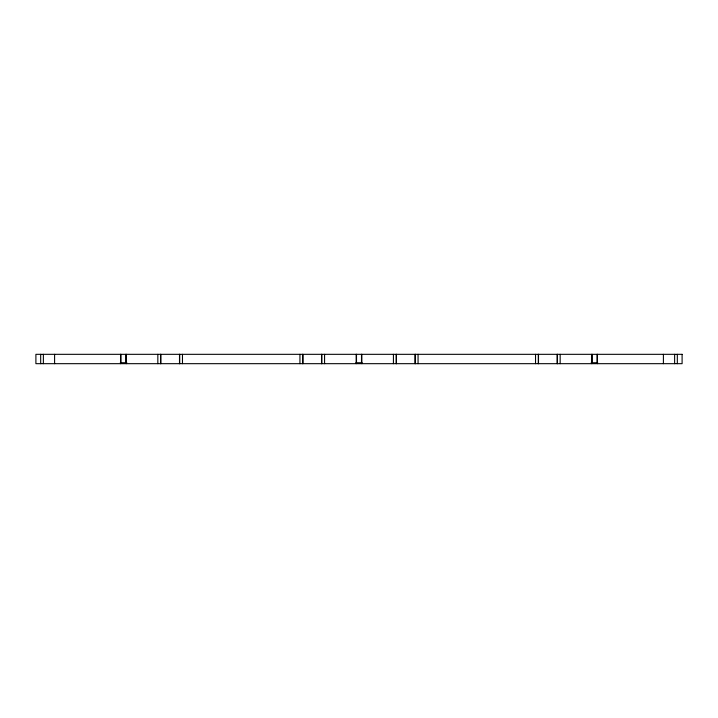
<?xml version="1.0" encoding="UTF-8"?>
<svg xmlns="http://www.w3.org/2000/svg" width="718" height="718" viewBox="0 0 718 718"><rect width="100%" height="100%" fill="white"/><g stroke="black" fill="none" stroke-linecap="round" stroke-linejoin="round"><path stroke-width="1.08" d="M120.283 362.743L126.835 362.743M355.877 362.743L362.123 362.743M591.165 362.743L597.717 362.743M677.325 354.324L677.325 363.676M674.624 354.324L674.624 363.676M663.405 354.324L663.405 363.676M597.403 354.324L597.394 363.676M597.098 354.324L597.098 362.743M592.09 354.324L592.09 362.743M591.785 354.324L591.794 363.676M560.166 354.324L560.166 363.676M557.365 354.324L557.365 363.676M557.195 354.324L557.195 363.676M538.5 354.324L538.5 363.676M538.329 354.324L538.329 363.676M535.529 354.324L535.529 363.676M418.064 354.324L418.064 363.676M415.264 354.324L415.264 363.676M415.094 354.324L415.094 363.676M396.399 354.324L396.399 363.676M396.228 354.324L396.228 363.676M393.428 354.324L393.428 363.676M361.809 354.324L361.809 363.676M361.504 354.324L361.504 362.743M356.496 354.324L356.496 362.743M356.191 354.324L356.2 363.676M324.572 354.324L324.572 363.676M321.772 354.324L321.772 363.676M321.601 354.324L321.601 363.676M302.906 354.324L302.906 363.676M302.736 354.324L302.736 363.676M299.936 354.324L299.936 363.676M182.471 354.324L182.471 363.676M179.671 354.324L179.671 363.676M179.5 354.324L179.5 363.676M160.805 354.324L160.805 363.676M160.635 354.324L160.635 363.676M157.834 354.324L157.834 363.676M126.206 354.324L126.206 363.676M125.91 354.324L125.91 362.743M120.902 354.324L120.902 362.743M120.597 354.324L120.606 363.676M54.595 354.324L54.595 363.676M43.376 354.324L43.376 363.676M40.675 354.324L40.675 363.676M682.1 354.324L35.9 354.324L35.9 363.676L682.1 363.676L682.1 354.324"/></g></svg>
